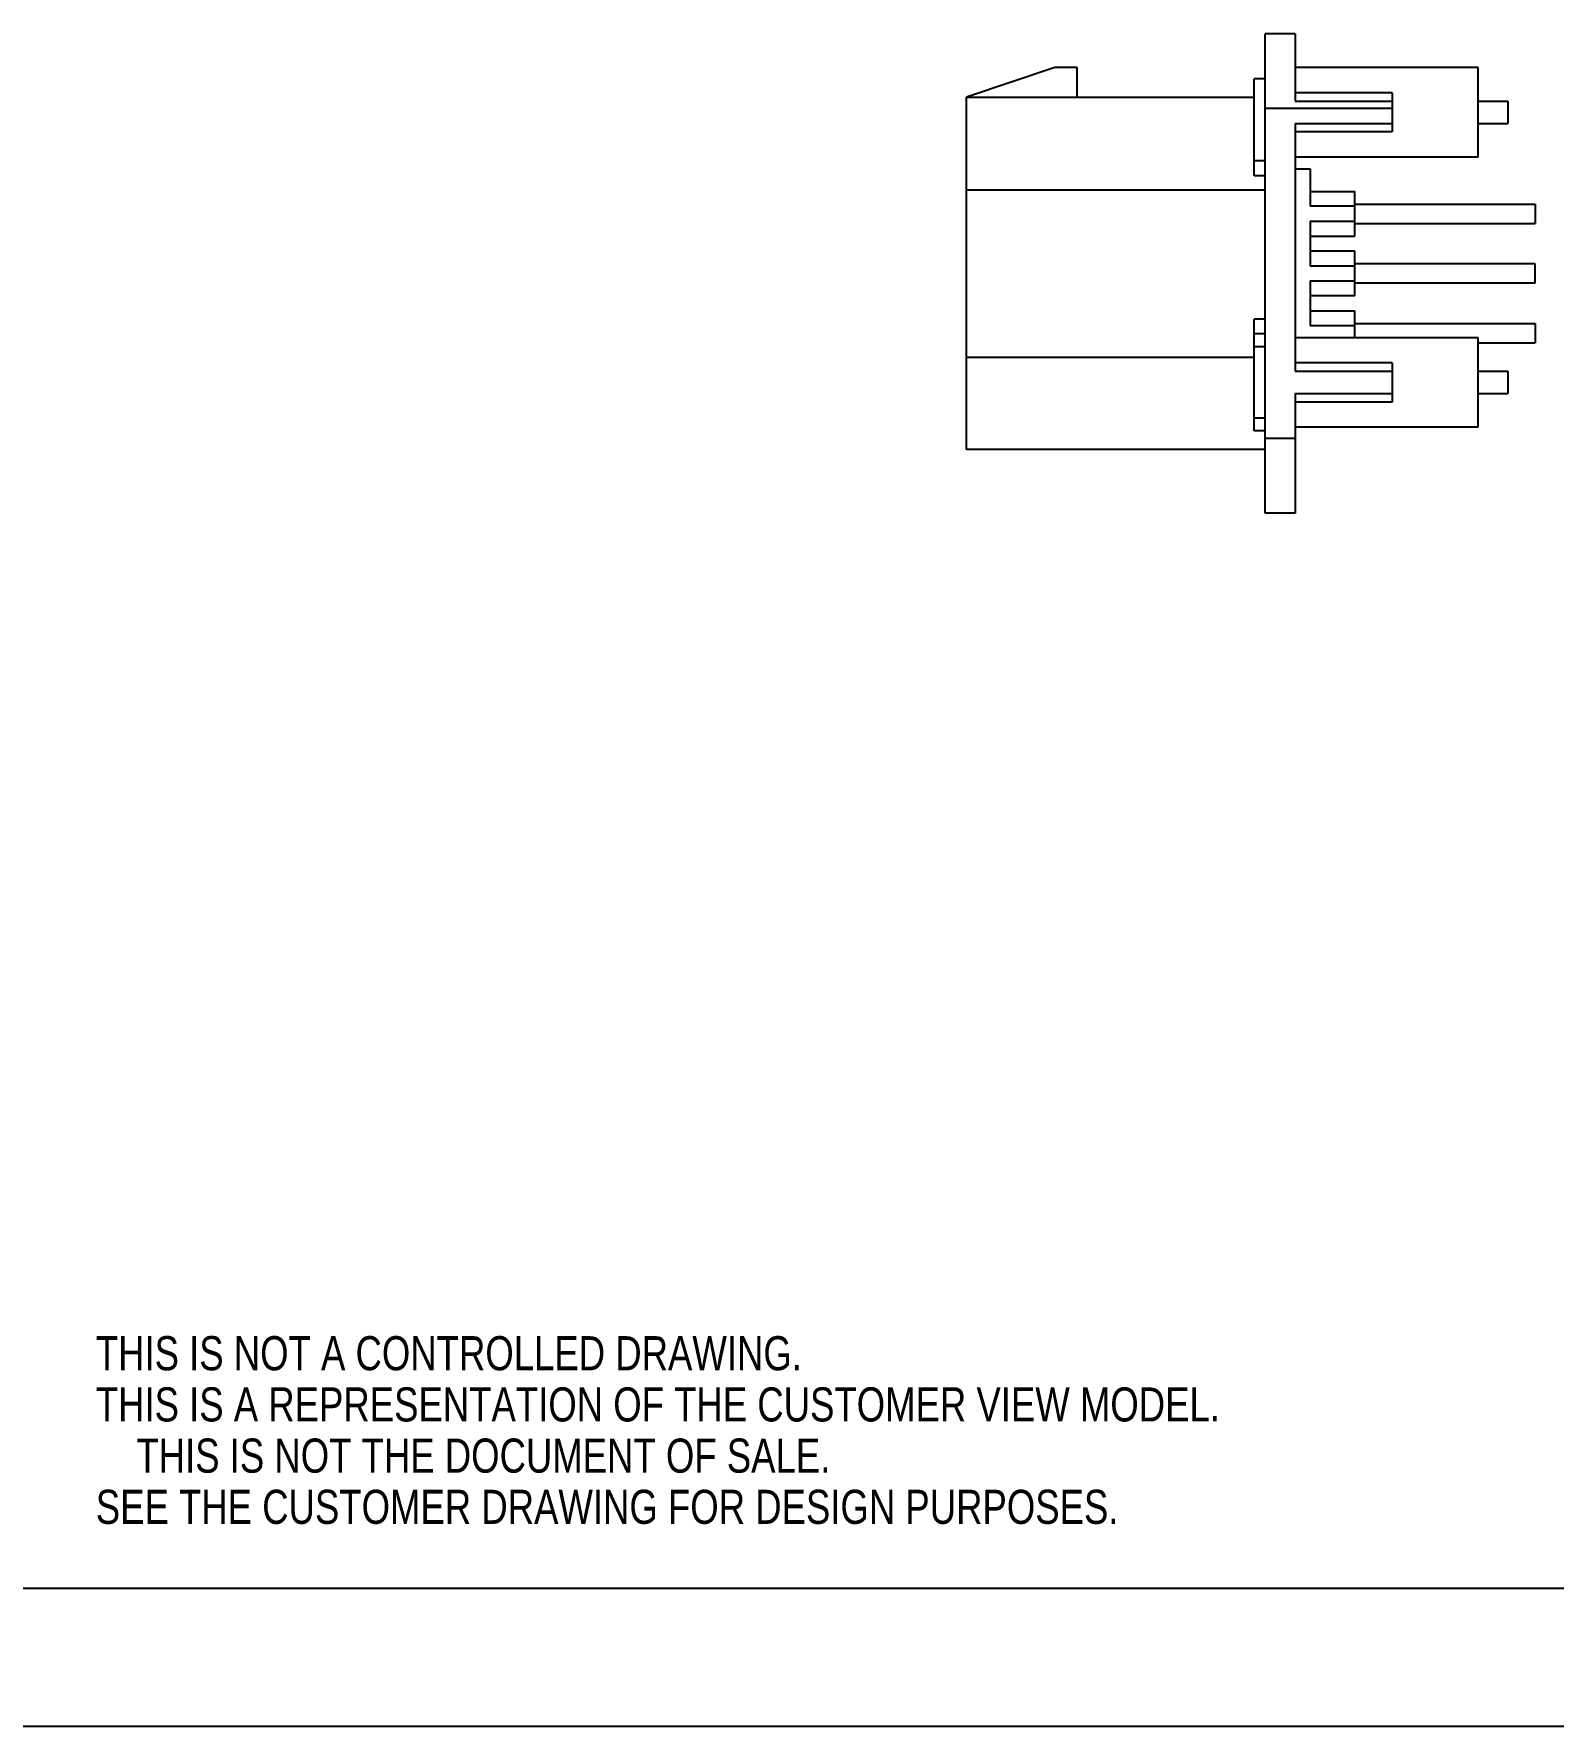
# Model space of a CAD drawing. Extents: x 0 to 420, y 0 to 297.
# Drawn here: x 170.5 to 272.2, y 0 to 113.4 of the extents above; entities that cross this region are included whole.
import ezdxf

# ---------------------------------------------------------------- set-up
doc = ezdxf.new("R2010")
doc.units = 0
doc.header["$LTSCALE"] = 23.1
doc.layers.get('0').update_dxf_attribs({"linetype": 'CONTINUOUS'})
doc.styles.get("Standard").update_dxf_attribs({"font": 'txt', "width": 0.95})

msp = doc.modelspace()

# ---------------------------------------------------------------- linework, layer by layer
at = {"color": 7, "linetype": 'CONTINUOUS'}
for p, q in [((252.96, 81.26), (252.96, 113.36)), ((254.96, 113.36), (252.96, 113.36)), ((254.96, 113.36), (254.96, 108.86)), ((238.86, 111.11), (232.96, 109.11)), ((240.36, 111.11), (238.86, 111.11)), ((240.36, 109.11), (240.36, 111.11)), ((267.21, 111.11), (254.96, 111.11)), ((267.21, 105.11), (267.21, 111.11)), ((252.21, 103.85), (252.21, 110.36)), ((252.96, 110.36), (252.21, 110.36)), ((232.96, 85.51), (232.96, 109.11)), ((232.96, 109.11), (252.21, 109.11)), ((261.46, 109.42), (254.96, 109.42)), ((254.96, 108.86), (261.46, 108.86)), ((261.46, 109.42), (261.46, 106.8)), ((267.21, 108.86), (269.21, 108.86)), ((269.21, 108.86), (269.21, 107.36)), ((261.46, 108.36), (252.96, 108.36)), ((254.96, 107.36), (254.96, 90.76)), ((254.96, 107.36), (261.46, 107.36)), ((261.46, 106.8), (254.96, 106.8)), ((267.21, 107.36), (269.21, 107.36)), ((252.96, 104.86), (252.21, 104.86)), ((267.21, 105.11), (254.96, 105.11)), ((254.96, 104.31), (255.96, 104.31)), ((255.96, 104.31), (255.96, 101.81)), ((252.96, 103.85), (252.21, 103.85)), ((232.96, 102.91), (252.96, 102.91)), ((255.96, 102.81), (258.96, 102.81)), ((258.96, 99.81), (258.96, 102.81)), ((258.96, 101.81), (255.96, 101.81)), ((258.96, 101.96), (271.04, 101.96)), ((271.04, 101.96), (271.04, 100.66)), ((255.96, 100.81), (258.96, 100.81)), ((255.96, 100.81), (255.96, 97.81)), ((255.96, 99.81), (258.96, 99.81)), ((258.96, 100.66), (271.04, 100.66)), ((258.96, 98.81), (255.96, 98.81)), ((258.96, 95.81), (258.96, 98.81)), ((258.96, 97.81), (255.96, 97.81)), ((271.04, 97.96), (258.96, 97.96)), ((271.04, 96.66), (271.04, 97.96)), ((255.96, 96.81), (258.96, 96.81)), ((255.96, 96.81), (255.96, 93.81)), ((271.04, 96.66), (258.96, 96.66)), ((258.96, 95.81), (255.96, 95.81)), ((252.96, 94.26), (252.21, 94.26)), ((252.21, 86.76), (252.21, 94.26)), ((255.96, 94.81), (258.96, 94.81)), ((258.96, 93.01), (258.96, 94.81)), ((252.96, 93.26), (252.21, 93.26)), ((267.21, 93.01), (254.96, 93.01)), ((258.96, 93.81), (255.96, 93.81)), ((258.96, 93.96), (271.04, 93.96)), ((267.21, 87.01), (267.21, 93.01)), ((271.04, 93.96), (271.04, 92.66)), ((252.96, 92.4), (252.21, 92.4)), ((267.21, 92.66), (271.04, 92.66)), ((232.96, 91.71), (252.21, 91.71)), ((261.46, 91.33), (254.96, 91.33)), ((254.96, 90.76), (261.46, 90.76)), ((261.46, 91.33), (261.46, 88.7)), ((267.21, 90.76), (269.21, 90.76)), ((269.21, 90.76), (269.21, 89.26)), ((254.96, 89.26), (261.46, 89.26)), ((254.96, 89.26), (254.96, 81.26)), ((261.46, 88.7), (254.96, 88.7)), ((267.21, 89.26), (269.21, 89.26)), ((252.96, 87.62), (252.21, 87.62)), ((252.96, 86.76), (252.21, 86.76)), ((254.96, 86.26), (252.96, 86.26)), ((267.21, 87.01), (254.96, 87.01)), ((252.96, 85.51), (232.96, 85.51)), ((254.96, 81.26), (252.96, 81.26)), ((409.21, 9.23), (17.78, 9.23)), ((0, 0), (420, 0))]:
    msp.add_line(p, q, dxfattribs=at)

# ---------------------------------------------------------------- texts
at = {"color": 2, "linetype": 'CONTINUOUS', "width": 0.8}
for s, p in [('THIS IS NOT A CONTROLLED DRAWING.', (174.65, 23.84)), ('THIS IS A REPRESENTATION OF THE CUSTOMER VIEW MODEL.', (174.65, 20.41)), ('    THIS IS NOT THE DOCUMENT OF SALE.', (174.65, 16.98)), ('SEE THE CUSTOMER DRAWING FOR DESIGN PURPOSES.', (174.65, 13.55))]:
    msp.add_text(s, height=2.286, dxfattribs=at).set_placement(p)

doc.saveas('drawing.dxf')
